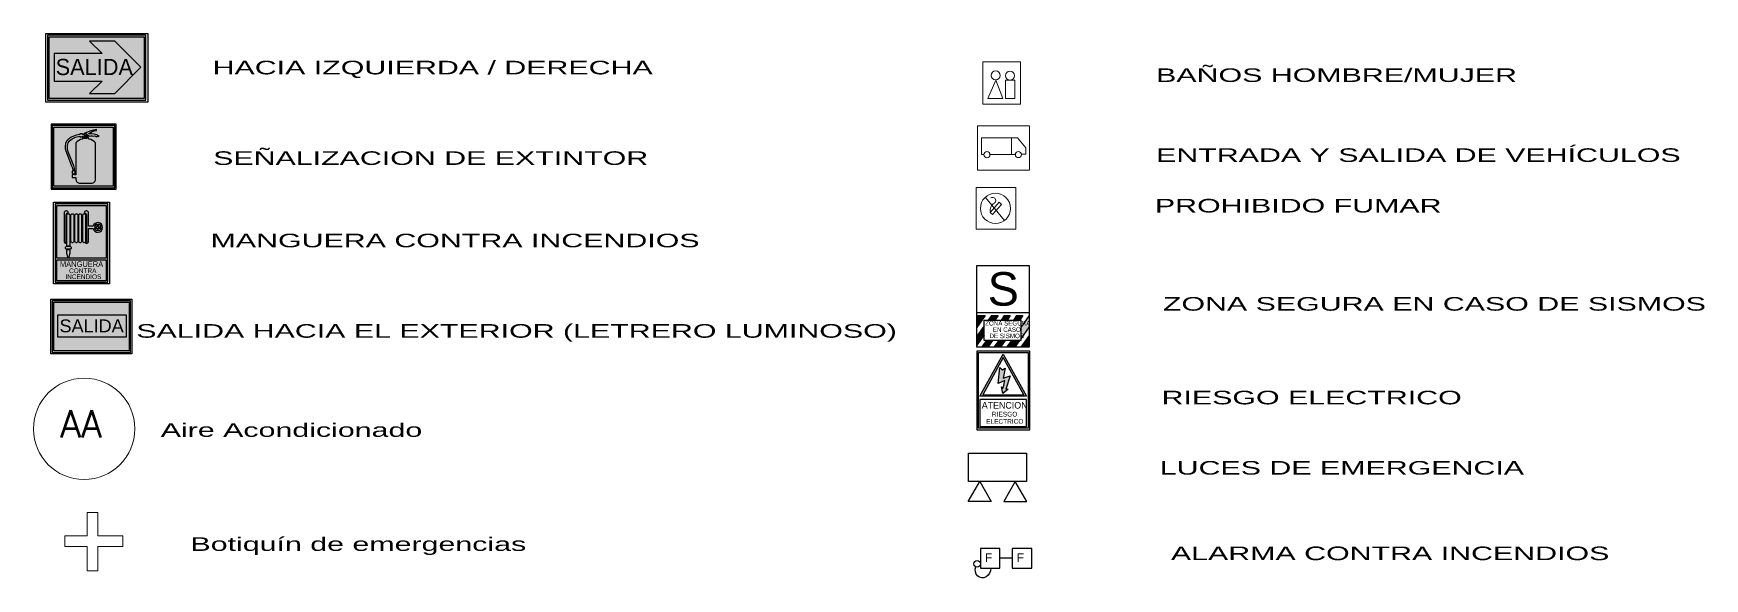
# Model space of a CAD drawing. Extents: x 1009 to 1343, y -172900 to 201.
# Drawn here: x 1150.29 to 1162.6, y 164.78 to 168.79 of the extents above; entities that cross this region are included whole.
import ezdxf
from ezdxf.enums import TextEntityAlignment as Align

# ---------------------------------------------------------------- set-up
doc = ezdxf.new("R2010")
doc.units = 0
doc.header["$LTSCALE"] = 0.5
doc.linetypes.add('TRAZOS2', pattern=[0.375, 0.25, -0.125])
doc.layers.get('0').update_dxf_attribs({"linetype": 'CONTINUOUS'})
for name, color, linetype in [('1-ALARMA', 1, 'CONTINUOUS'), ('BRIGADAS', 8, 'TRAZOS2'), ('CIRCUITO DE SALIDA', 8, 'CONTINUOUS'), ('GCI-LUZ DE EMERG.LUZ ESTROBOSCOPICA', 12, 'CONTINUOUS'), ('LETRERO SEGURIDAD', 86, 'CONTINUOUS'), ('MARCO_FONDO_NEGRO', 7, 'CONTINUOUS'), ('S LETRERO', 255, 'CONTINUOUS'), ('SENÑAL_FONDO_AMIARILLO', 51, 'CONTINUOUS'), ('SEÑAL_FONDO_AUXI_NEGRO', 250, 'CONTINUOUS'), ('SEÑAL_FONDO_FIGURAS', 254, 'CONTINUOUS'), ('SEÑAL_FONDO_NEGRO', 7, 'CONTINUOUS'), ('SEÑAL_FONDO_ROJO', 242, 'CONTINUOUS'), ('SEÑAL_FONDO_VERDE', 86, 'CONTINUOUS'), ('señalizacion', 1, 'CONTINUOUS'), ('TEXTO-03', 2, 'CONTINUOUS')]:
    doc.layers.add(name, color=color, linetype=linetype)
for name, color, linetype, lineweight in [('EQUIPO DE EMERGENCIA', 200, 'CONTINUOUS', 30), ('LINEA 01', 8, 'CONTINUOUS', 13), ('Sist. contra incendio', 1, 'CONTINUOUS', 18), ('Vidrios', 147, 'CONTINUOUS', 13)]:
    doc.layers.add(name, color=color, linetype=linetype, lineweight=lineweight)
doc.styles.add('franklin gothic medium', font='framd.ttf')
doc.styles.add('ROMANS', font='arial.ttf', dxfattribs={"oblique": 1, "height": 0.075})
doc.styles.add('Texto 2 mm', font='simplex.shx', dxfattribs={"height": 0.2})
doc.styles.add('TEXTO TITULOS', font='arial.ttf', dxfattribs={"height": 0.12})

# ---------------------------------------------------------------- blocks, each defined once
blk = doc.blocks.new('A$C6C4A3897')
at = {"layer": 'SEÑAL_FONDO_FIGURAS'}
h = blk.add_hatch(color=256, dxfattribs=at)
h.paths.add_polyline_path([(2.147, -0.043), (0.043, -0.043), (0.043, -2.139), (2.147, -2.139)])
h.paths.add_polyline_path([(2.093, -2.085), (0.097, -2.085), (0.097, -0.097), (2.093, -0.097)], flags=16)
h.paths.add_polyline_path([(1.494, -1.856, -0.414214), (1.364, -1.986), (0.969, -1.986, -0.414214), (0.839, -1.856), (0.839, -1.789), (0.708, -1.789), (0.708, -1.699), (0.74, -1.699), (0.74, -1.664), (0.711, -1.664), (0.711, -1.576), (0.743, -1.576, 0.083884), (0.693, -1.404), (0.5, -0.898, -0.214308), (0.523, -0.578, -0.167733), (0.738, -0.417, -0.097156), (0.97, -0.351), (0.97, -0.321), (1.058, -0.321), (1.058, -0.351), (1.087, -0.351, -0.303754), (1.167, -0.298, -0.115313), (1.528, -0.185), (1.53, -0.211, 0.177163), (1.266, -0.329, -0.189272), (1.622, -0.41), (1.592, -0.419, 0.309273), (1.561, -0.409), (1.517, -0.422, 0.291679), (1.46, -0.396), (1.418, -0.408, 0.202341), (1.342, -0.393), (1.3, -0.404, 0.390383), (1.254, -0.384, -0.914616), (1.082, -0.399), (1.058, -0.399), (1.058, -0.429), (0.97, -0.429), (0.97, -0.404, 0.074097), (0.777, -0.461, 0.17086), (0.577, -0.631, 0.207162), (0.599, -0.983), (0.763, -1.4, -0.083589), (0.794, -1.576), (0.817, -1.576), (0.817, -1.664), (0.792, -1.664), (0.792, -1.699), (0.839, -1.699), (0.839, -0.631, -0.204768), (1.051, -0.505, 0.117351), (1.082, -0.431, 0.582578), (1.251, -0.433, 0.113638), (1.282, -0.505, -0.204768), (1.494, -0.631)], flags=0)
h.paths.add_polyline_path([(1.184, -0.438), (1.167, -0.358), (1.151, -0.438, -6.735071)], flags=0)
at = {"layer": 'SEÑAL_FONDO_ROJO'}
h = blk.add_hatch(color=256, dxfattribs=at)
h.paths.add_polyline_path([(2.093, -0.097), (0.097, -0.097), (0.097, -2.085), (2.093, -2.085)])
h.paths.add_polyline_path([(1.494, -1.856, -0.414214), (1.364, -1.986), (0.969, -1.986, -0.414214), (0.839, -1.856), (0.839, -1.789), (0.708, -1.789), (0.708, -1.699), (0.74, -1.699), (0.74, -1.664), (0.711, -1.664), (0.711, -1.576), (0.743, -1.576, 0.083884), (0.693, -1.404), (0.5, -0.898, -0.214308), (0.523, -0.578, -0.167733), (0.738, -0.417, -0.097156), (0.97, -0.351), (0.97, -0.321), (1.058, -0.321), (1.058, -0.351), (1.087, -0.351, -0.303754), (1.167, -0.298, -0.115313), (1.528, -0.185), (1.53, -0.211, 0.177163), (1.266, -0.329, -0.189272), (1.622, -0.41), (1.592, -0.419, 0.309273), (1.561, -0.409), (1.517, -0.422, 0.291679), (1.46, -0.396), (1.418, -0.408, 0.202341), (1.342, -0.393), (1.3, -0.404, 0.390383), (1.254, -0.384, -0.914616), (1.082, -0.399), (1.058, -0.399), (1.058, -0.429), (0.97, -0.429), (0.97, -0.404, 0.074097), (0.777, -0.461, 0.17086), (0.577, -0.631, 0.207162), (0.599, -0.983), (0.763, -1.4, -0.083589), (0.794, -1.576), (0.817, -1.576), (0.817, -1.664), (0.792, -1.664), (0.792, -1.699), (0.839, -1.699), (0.839, -0.631, -0.204768), (1.051, -0.505, 0.117351), (1.082, -0.431, 0.582578), (1.251, -0.433, 0.113638), (1.282, -0.505, -0.204768), (1.494, -0.631)], flags=16)
h.paths.add_polyline_path([(1.184, -0.438), (1.167, -0.358), (1.151, -0.438, -6.735071)], flags=0)
at = {"layer": 'MARCO_FONDO_NEGRO'}
for p, q in [((2.191, 0), (0, 0)), ((0, 0), (0, -2.182)), ((2.191, -2.182), (2.191, 0)), ((0, -2.182), (2.191, -2.182))]:
    blk.add_line(p, q, dxfattribs=at)
at = {"layer": 'SEÑAL_FONDO_FIGURAS'}
for points in [[(0.043, -2.139), (2.147, -2.139), (2.147, -0.043), (0.043, -0.043)], [(0.097, -2.085), (0.097, -0.097), (2.093, -0.097), (2.093, -2.085)]]:
    blk.add_lwpolyline(points, close=True, dxfattribs=at)
for points in [[(1.082, -0.431, -0.117351), (1.051, -0.505, 0.204768), (0.839, -0.631), (0.839, -1.699), (0.792, -1.699), (0.792, -1.664), (0.817, -1.664), (0.817, -1.576), (0.794, -1.576, 0.083589), (0.763, -1.4), (0.599, -0.983, -0.207162), (0.577, -0.631, -0.17086), (0.777, -0.461, -0.074097), (0.97, -0.404), (0.97, -0.429), (1.058, -0.429), (1.058, -0.399), (1.082, -0.399, 0.914616), (1.254, -0.384, -0.390383), (1.3, -0.404), (1.342, -0.393, -0.202341), (1.418, -0.408), (1.46, -0.396, -0.291679), (1.517, -0.422), (1.561, -0.409, -0.309273), (1.592, -0.419), (1.622, -0.41, 0.189272), (1.266, -0.329, -0.177163), (1.53, -0.211), (1.528, -0.185, 0.115313), (1.167, -0.298, 0.303754), (1.087, -0.351), (1.058, -0.351), (1.058, -0.321), (0.97, -0.321), (0.97, -0.351, 0.097156), (0.738, -0.417, 0.167733), (0.523, -0.578, 0.214308), (0.5, -0.898), (0.693, -1.404, -0.083884), (0.743, -1.576), (0.711, -1.576), (0.711, -1.664), (0.74, -1.664), (0.74, -1.699), (0.708, -1.699), (0.708, -1.789), (0.839, -1.789), (0.839, -1.856, 0.414214), (0.969, -1.986), (1.364, -1.986, 0.414214), (1.494, -1.856), (1.494, -0.631, 0.204768), (1.282, -0.505, -0.113638), (1.251, -0.433, -0.582578)], [(1.167, -0.358), (1.184, -0.438, 6.735071), (1.151, -0.438)]]:
    blk.add_lwpolyline(points, format="xyb", close=True, dxfattribs=at)
blk = doc.blocks.new('SAL4')
at = {"layer": 'SEÑAL_FONDO_FIGURAS'}
h = blk.add_hatch(color=256, dxfattribs=at)
h.paths.add_polyline_path([(845.813, 731.021), (845.813, 731.497), (846.534, 731.497), (846.534, 731.021)])
h.paths.add_polyline_path([(846.521, 731.034), (846.521, 731.484), (845.826, 731.484), (845.826, 731.034)], flags=16)
h.paths.add_polyline_path([(846.4, 731.149), (845.903, 731.149), (845.903, 731.382), (846.4, 731.382)], flags=8)
blk.add_hatch(color=256, dxfattribs=at).paths.add_polyline_path([(846.495, 731.364), (845.862, 731.364), (845.862, 731.163), (846.495, 731.163)])
at = {"layer": 'SEÑAL_FONDO_VERDE'}
h = blk.add_hatch(color=256, dxfattribs=at)
h.paths.add_polyline_path([(846.521, 731.484), (845.826, 731.484), (845.826, 731.034), (846.521, 731.034)])
h.paths.add_polyline_path([(846.495, 731.364), (846.495, 731.163), (845.862, 731.163), (845.862, 731.364)], flags=16)
at = {"layer": 'MARCO_FONDO_NEGRO'}
blk.add_lwpolyline([(846.547, 731.008), (845.8, 731.008), (845.8, 731.51), (846.547, 731.51)], close=True, dxfattribs=at)
at = {"layer": 'SEÑAL_FONDO_FIGURAS'}
blk.add_lwpolyline([(846.534, 731.021), (846.534, 731.497), (845.813, 731.497), (845.813, 731.021)], close=True, dxfattribs=at)
at = {"layer": 'SEÑAL_FONDO_NEGRO'}
blk.add_lwpolyline([(846.521, 731.034), (845.826, 731.034), (845.826, 731.484), (846.521, 731.484)], close=True, dxfattribs=at)
at = {"layer": 'SEÑAL_FONDO_VERDE'}
blk.add_lwpolyline([(845.862, 731.163), (846.495, 731.163), (846.495, 731.364), (845.862, 731.364)], close=True, dxfattribs=at)
at = {"layer": 'SEÑAL_FONDO_VERDE', "style": 'franklin gothic medium', "width": 1.05}
blk.add_text('SALIDA', height=0.1185, dxfattribs=at).set_placement((845.879, 731.206))
blk = doc.blocks.new('manguera contra incendios')
at = {"layer": 'SEÑAL_FONDO_FIGURAS'}
h = blk.add_hatch(color=7, dxfattribs=at)
h.paths.add_polyline_path([(760.957, 450.268), (759.542, 450.268), (759.542, 448.171), (760.957, 448.171)])
h.paths.add_polyline_path([(760.914, 448.814), (759.586, 448.814), (759.586, 450.225), (760.914, 450.225)], flags=16)
h.paths.add_polyline_path([(760.914, 448.771), (760.914, 448.215), (759.586, 448.215), (759.586, 448.771)], flags=16)
h = blk.add_hatch(color=7, dxfattribs=at)
h.paths.add_polyline_path([(760.563, 449.671), (760.435, 449.671), (760.435, 450.044, 0.776631), (760.322, 450.035, -0.320208), (760.385, 449.986), (760.385, 449.267, -0.215578), (760.357, 449.219, 0.507053), (760.435, 449.252), (760.435, 449.614), (760.562, 449.614, 8.922745)])
h.paths.add_polyline_path([(760.597, 449.623), (760.675, 449.623), (760.675, 449.548, -0.322484)], flags=16)
h.paths.add_polyline_path([(760.597, 449.656, -0.322484), (760.675, 449.731), (760.675, 449.656)], flags=16)
h.paths.add_polyline_path([(760.702, 449.623), (760.779, 449.623, -0.322484), (760.702, 449.548)], flags=16)
h.paths.add_polyline_path([(760.702, 449.656), (760.702, 449.731, -0.322484), (760.779, 449.656)], flags=16)
h.paths.add_polyline_path([(760.36, 449.973, 0.414214), (760.326, 450.008), (760.319, 450.008, 0.414214), (760.284, 449.973), (760.284, 449.265, 0.414214), (760.319, 449.23), (760.326, 449.23, 0.414214), (760.36, 449.265)])
h.paths.add_polyline_path([(760.255, 449.973, 0.414214), (760.22, 450.008), (760.214, 450.008, 0.414214), (760.179, 449.973), (760.179, 449.265, 0.414214), (760.214, 449.23), (760.22, 449.23, 0.414214), (760.255, 449.265)])
h.paths.add_polyline_path([(760.152, 449.973, 0.414214), (760.117, 450.008), (760.111, 450.008, 0.414214), (760.076, 449.973), (760.076, 449.265, 0.414214), (760.111, 449.23), (760.117, 449.23, 0.414214), (760.152, 449.265)])
h.paths.add_polyline_path([(760.045, 449.973, 0.414214), (760.01, 450.008), (760.003, 450.008, 0.414214), (759.969, 449.973), (759.969, 449.265, 0.414214), (760.003, 449.23), (760.01, 449.23, 0.414214), (760.045, 449.265)])
h.paths.add_polyline_path([(759.938, 449.973, 0.414214), (759.903, 450.008), (759.896, 450.008, 0.414214), (759.862, 449.973), (759.862, 449.142), (759.938, 449.142)])
h.paths.add_polyline_path([(759.837, 449.986, -0.320208), (759.9, 450.035, 0.776631), (759.786, 450.044), (759.786, 449.252, 0.342223), (759.837, 449.212)])
h.paths.add_polyline_path([(759.975, 449.093), (759.975, 449.1, 0.414214), (759.94, 449.134), (759.857, 449.134, 0.414214), (759.822, 449.1), (759.822, 449.093, 0.414214), (759.857, 449.058), (759.94, 449.058, 0.414214)])
h.paths.add_polyline_path([(759.938, 449.052), (759.862, 449.052), (759.862, 448.962), (759.886, 448.844), (759.913, 448.844), (759.938, 448.962)])
at = {"layer": 'SEÑAL_FONDO_ROJO'}
h = blk.add_hatch(color=254, dxfattribs=at)
h.paths.add_polyline_path([(760.914, 450.225), (759.586, 450.225), (759.586, 448.814), (760.914, 448.814)])
h.paths.add_polyline_path([(760.435, 450.044), (760.435, 449.671), (760.563, 449.671, -8.922745), (760.562, 449.614), (760.435, 449.614), (760.435, 449.252, -0.507053), (760.357, 449.219, 0.215578), (760.385, 449.267), (760.385, 449.986, 0.320208), (760.322, 450.035, -0.776631)], flags=16)
h.paths.add_polyline_path([(760.36, 449.973), (760.36, 449.265, -0.414214), (760.326, 449.23), (760.319, 449.23, -0.414214), (760.284, 449.265), (760.284, 449.973, -0.414214), (760.319, 450.008), (760.326, 450.008, -0.414214)], flags=16)
h.paths.add_polyline_path([(760.675, 449.731), (760.675, 449.656), (760.597, 449.656, -0.322484)], flags=0)
h.paths.add_polyline_path([(760.702, 449.731, -0.322484), (760.779, 449.656), (760.702, 449.656)], flags=0)
h.paths.add_polyline_path([(760.255, 449.973), (760.255, 449.265, -0.414214), (760.22, 449.23), (760.214, 449.23, -0.414214), (760.179, 449.265), (760.179, 449.973, -0.414214), (760.214, 450.008), (760.22, 450.008, -0.414214)], flags=16)
h.paths.add_polyline_path([(760.675, 449.623), (760.675, 449.548, -0.322484), (760.597, 449.623)], flags=0)
h.paths.add_polyline_path([(760.702, 449.623), (760.779, 449.623, -0.322484), (760.702, 449.548)], flags=0)
h.paths.add_polyline_path([(760.152, 449.973), (760.152, 449.265, -0.414214), (760.117, 449.23), (760.111, 449.23, -0.414214), (760.076, 449.265), (760.076, 449.973, -0.414214), (760.111, 450.008), (760.117, 450.008, -0.414214)], flags=16)
h.paths.add_polyline_path([(760.045, 449.973), (760.045, 449.265, -0.414214), (760.01, 449.23), (760.003, 449.23, -0.414214), (759.969, 449.265), (759.969, 449.973, -0.414214), (760.003, 450.008), (760.01, 450.008, -0.414214)], flags=16)
h.paths.add_polyline_path([(759.938, 449.973), (759.938, 449.142), (759.862, 449.142), (759.862, 449.973, -0.414214), (759.896, 450.008), (759.903, 450.008, -0.414214)], flags=16)
h.paths.add_polyline_path([(759.9, 450.035, 0.320208), (759.837, 449.986), (759.837, 449.212, -0.342223), (759.786, 449.252), (759.786, 450.044, -0.776631)], flags=16)
h.paths.add_polyline_path([(759.975, 449.1), (759.975, 449.093, -0.414214), (759.94, 449.058), (759.857, 449.058, -0.414214), (759.822, 449.093), (759.822, 449.1, -0.414214), (759.857, 449.134), (759.94, 449.134, -0.414214)], flags=16)
h.paths.add_polyline_path([(759.938, 449.052), (759.938, 448.962), (759.913, 448.844), (759.886, 448.844), (759.862, 448.962), (759.862, 449.052)], flags=16)
blk.add_hatch(color=254, dxfattribs=at).paths.add_polyline_path([(760.914, 448.771), (759.586, 448.771), (759.586, 448.215), (760.914, 448.215)])
at = {"layer": 'MARCO_FONDO_NEGRO', "color": 7}
blk.add_lwpolyline([(759.499, 448.128), (759.499, 450.312), (761.001, 450.312), (761.001, 448.128)], close=True, dxfattribs=at)
at = {"layer": 'SEÑAL_FONDO_FIGURAS', "color": 7}
blk.add_line((759.896, 450.008), (759.903, 450.008), dxfattribs=at)
for points in [[(759.542, 448.171), (760.957, 448.171), (760.957, 450.268), (759.542, 450.268)], [(759.586, 448.814), (759.586, 450.225), (760.914, 450.225), (760.914, 448.814)], [(759.586, 448.814), (759.586, 450.225), (760.914, 450.225), (760.914, 448.814)], [(759.586, 448.771), (760.914, 448.771), (760.914, 448.215), (759.586, 448.215)], [(759.586, 448.771), (760.914, 448.771), (760.914, 448.215), (759.586, 448.215)], [(759.938, 449.052), (759.938, 448.962), (759.913, 448.844), (759.886, 448.844), (759.862, 448.962), (759.862, 449.052)]]:
    blk.add_lwpolyline(points, close=True, dxfattribs=at)
for points in [[(759.837, 449.986, -0.320208), (759.9, 450.035, 0.776631), (759.786, 450.044), (759.786, 449.252, 0.342223), (759.837, 449.212)], [(760.003, 450.008), (760.01, 450.008, -0.414214), (760.045, 449.973), (760.045, 449.265, -0.414214), (760.01, 449.23), (760.003, 449.23, -0.414214), (759.969, 449.265), (759.969, 449.973, -0.414214)], [(760.111, 450.008), (760.117, 450.008, -0.414214), (760.152, 449.973), (760.152, 449.265, -0.414214), (760.117, 449.23), (760.111, 449.23, -0.414214), (760.076, 449.265), (760.076, 449.973, -0.414214)], [(760.214, 450.008), (760.22, 450.008, -0.414214), (760.255, 449.973), (760.255, 449.265, -0.414214), (760.22, 449.23), (760.214, 449.23, -0.414214), (760.179, 449.265), (760.179, 449.973, -0.414214)], [(760.319, 450.008), (760.326, 450.008, -0.414214), (760.36, 449.973), (760.36, 449.265, -0.414214), (760.326, 449.23), (760.319, 449.23, -0.414214), (760.284, 449.265), (760.284, 449.973, -0.414214)], [(760.675, 449.731, 0.322484), (760.597, 449.656), (760.675, 449.656)], [(760.597, 449.623), (760.675, 449.623), (760.675, 449.548, -0.322484)], [(760.702, 449.656), (760.779, 449.656, 0.322484), (760.702, 449.731)], [(760.702, 449.623), (760.779, 449.623, -0.322484), (760.702, 449.548)], [(759.975, 449.1), (759.975, 449.093, -0.414214), (759.94, 449.058), (759.857, 449.058, -0.414214), (759.822, 449.093), (759.822, 449.1, -0.414214), (759.857, 449.134), (759.94, 449.134, -0.414214)]]:
    blk.add_lwpolyline(points, format="xyb", close=True, dxfattribs=at)
for points in [[(759.903, 450.008, -0.414214), (759.938, 449.973), (759.938, 449.142), (759.862, 449.142), (759.862, 449.973)], [(760.562, 449.614, 8.922745), (760.563, 449.671), (760.435, 449.671), (760.435, 450.044, 0.776631), (760.322, 450.035, -0.320208), (760.385, 449.986), (760.385, 449.267, -0.215578), (760.357, 449.219, 0.507053), (760.435, 449.252), (760.435, 449.614), (760.563, 449.614)]]:
    blk.add_lwpolyline(points, format="xyb", dxfattribs=at)
blk.add_arc((759.896, 449.973), 0.0346, 90, 180, dxfattribs=at)
at = {"layer": 'SEÑAL_FONDO_FIGURAS', "color": 7, "style": 'franklin gothic medium'}
for s, height, p in [('MANGUERA', 0.1501, (759.673, 448.582)), ('INCENDIOS', 0.1258, (759.819, 448.258)), ('CONTRA', 0.1258, (759.918, 448.417))]:
    blk.add_text(s, height=height, dxfattribs=at).set_placement(p)
blk = doc.blocks.new('SEG')
at = {"layer": 'LETRERO SEGURIDAD'}
h = blk.add_hatch(color=2, dxfattribs=at)
h.dxf.hatch_style = 2
h.paths.add_polyline_path([(0.276, 1.037), (0, 1.037), (0, 0.651)])
h = blk.add_hatch(color=2, dxfattribs=at)
h.dxf.hatch_style = 2
h.paths.add_polyline_path([(0, 0.367), (0, 0.066), (0.242, 0.405), (0.242, 0.706)])
h = blk.add_hatch(color=2, dxfattribs=at)
h.dxf.hatch_style = 2
h.paths.add_polyline_path([(0.592, 0.894), (0.695, 1.037), (0.479, 1.037), (0.377, 0.894)])
h = blk.add_hatch(color=2, dxfattribs=at)
h.dxf.hatch_style = 2
h.paths.add_polyline_path([(0.996, 0.894), (1.098, 1.037), (0.898, 1.037), (0.795, 0.894)])
h = blk.add_hatch(color=2, dxfattribs=at)
h.dxf.hatch_style = 2
h.paths.add_polyline_path([(1.411, 0.894), (1.514, 1.037), (1.302, 1.037), (1.199, 0.894)])
h = blk.add_hatch(color=2, dxfattribs=at)
h.dxf.hatch_style = 2
h.paths.add_polyline_path([(1.441, 0.274), (1.723, 0.669), (1.723, 1.037), (1.717, 1.037), (1.441, 0.651)])
h = blk.add_hatch(color=2, dxfattribs=at)
h.dxf.hatch_style = 2
h.paths.add_polyline_path([(0.518, 0.226), (0.318, 0.226), (0.156, 0), (0.357, 0)])
h = blk.add_hatch(color=2, dxfattribs=at)
h.dxf.hatch_style = 2
h.paths.add_polyline_path([(0.56, 0), (0.772, 0), (0.934, 0.226), (0.721, 0.226)])
h = blk.add_hatch(color=2, dxfattribs=at)
h.dxf.hatch_style = 2
h.paths.add_polyline_path([(0.976, 0), (1.245, 0), (1.406, 0.226), (1.137, 0.226)])
h = blk.add_hatch(color=2, dxfattribs=at)
h.dxf.hatch_style = 2
h.paths.add_polyline_path([(1.448, 0), (1.723, 0), (1.723, 0.385)])
at = {"layer": 'LETRERO SEGURIDAD', "color": 2}
for p, q in [((0, 1.143), (1.723, 1.143)), ((0, 1.037), (0.276, 1.037)), ((0.276, 1.037), (0, 0.651)), ((0.242, 0.706), (0, 0.367)), ((0.479, 1.037), (0.377, 0.894)), ((0.479, 1.037), (0.695, 1.037)), ((0.695, 1.037), (0.592, 0.894)), ((0.898, 1.037), (0.795, 0.894)), ((0.898, 1.037), (1.098, 1.037)), ((1.098, 1.037), (0.996, 0.894)), ((1.302, 1.037), (1.199, 0.894)), ((1.302, 1.037), (1.514, 1.037)), ((1.514, 1.037), (1.411, 0.894)), ((1.717, 1.037), (1.441, 0.651)), ((1.723, 0.669), (1.441, 0.274)), ((1.717, 1.037), (1.723, 1.037)), ((0.242, 0.405), (0, 0.066)), ((0.318, 0.226), (0.156, 0)), ((0.518, 0.226), (0.357, 0)), ((0.721, 0.226), (0.56, 0)), ((0.934, 0.226), (0.772, 0)), ((1.137, 0.226), (0.976, 0)), ((1.406, 0.226), (1.245, 0)), ((1.723, 0.385), (1.448, 0))]:
    blk.add_line(p, q, dxfattribs=at)
for points in [[(0, 2.679), (1.723, 2.679), (1.723, 0), (0, 0)], [(0.242, 0.894), (1.441, 0.894), (1.441, 0.226), (0.242, 0.226)]]:
    blk.add_lwpolyline(points, close=True, dxfattribs=at)
at = {"layer": 'LINEA 01', "color": 2, "char_height": 0.14898, "width": 3.73895, "attachment_point": 1}
for s, insert in [('{\\fSwis721 Cn BT|b0|i0|c0|p34;ZONA SEGURA}', (0.273, 0.863)), ('{\\fSwis721 Cn BT|b0|i0|c0|p34;EN CASO}', (0.526, 0.654)), ('{\\fSwis721 Cn BT|b0|i0|c0|p34;DE SISMOS}', (0.415, 0.447))]:
    blk.add_mtext(s, dxfattribs=dict(at, insert=insert))
at = {"layer": 'S LETRERO', "color": 2, "style": 'TEXTO TITULOS'}
blk.add_text('S', height=1.101, dxfattribs=at).set_placement((0.356, 1.365))
blk = doc.blocks.new('ELECT')
at = {"layer": 'SEÑAL_FONDO_AUXI_NEGRO'}
h = blk.add_hatch(color=2, dxfattribs=at)
h.paths.add_polyline_path([(0.906, -0.111), (0.111, -1.541), (0.906, -1.541), (1.701, -1.541)])
h.paths.add_polyline_path([(1.605, -1.486), (0.906, -1.486), (0.206, -1.486), (0.906, -0.222)], flags=16)
h.paths.add_polyline_path([(0.99, -1.297), (1.068, -1.297), (0.895, -1.44), (0.844, -1.224), (0.907, -1.262), (0.955, -1.008), (0.728, -1.101), (0.788, -0.564), (0.874, -0.639), (0.967, -0.579), (0.904, -0.925), (1.139, -0.839)], flags=0)
at = {"layer": 'MARCO_FONDO_NEGRO', "color": 2}
for points in [[(0, -2.685), (1.811, -2.685), (1.811, 0), (0, 0)], [(0.055, -2.63), (0.055, -0.055), (1.756, -0.055), (1.756, -2.63)]]:
    blk.add_lwpolyline(points, close=True, dxfattribs=at)
at = {"layer": 'SENÑAL_FONDO_AMIARILLO', "color": 2}
for points in [[(0.906, -1.486), (1.605, -1.486), (0.906, -0.222), (0.206, -1.486)], [(0.111, -1.655), (0.111, -2.574), (1.701, -2.574), (1.701, -1.655)]]:
    blk.add_lwpolyline(points, close=True, dxfattribs=at)
blk.add_lwpolyline([(0.907, -1.262), (0.955, -1.008), (0.728, -1.101), (0.788, -0.564), (0.874, -0.639), (0.967, -0.579), (0.904, -0.925), (1.139, -0.839), (0.99, -1.297), (1.068, -1.297), (0.895, -1.44), (0.844, -1.224), (0.907, -1.262)], dxfattribs=at)
at = {"layer": 'SEÑAL_FONDO_AUXI_NEGRO', "color": 2}
for points in [[(0.906, -1.541), (0.111, -1.541), (0.906, -0.111), (1.701, -1.541)], [(0.906, -1.486), (1.605, -1.486), (0.906, -0.222), (0.206, -1.486)]]:
    blk.add_lwpolyline(points, close=True, dxfattribs=at)
blk.add_lwpolyline([(0.907, -1.262), (0.955, -1.008), (0.728, -1.101), (0.788, -0.564), (0.874, -0.639), (0.967, -0.579), (0.904, -0.925), (1.139, -0.839), (0.99, -1.297), (1.068, -1.297), (0.895, -1.44), (0.844, -1.224), (0.907, -1.262)], dxfattribs=at)
at = {"layer": 'SEÑAL_FONDO_AUXI_NEGRO', "color": 2, "style": 'franklin gothic medium'}
for s, height, p in [('ATENCION', 0.2261, (0.171, -1.96)), ('RIESGO', 0.1611, (0.519, -2.23)), ('ELECTRICO', 0.1611, (0.321, -2.475))]:
    blk.add_text(s, height=height, dxfattribs=at).set_placement(p)
blk = doc.blocks.new('A$C04752EFD')
at = {"layer": 'GCI-LUZ DE EMERG.LUZ ESTROBOSCOPICA', "color": 1}
blk.add_lwpolyline([(-0.177, -0.173), (-0.177, 0), (0.177, 0), (0.177, -0.173)], close=True, dxfattribs=at)
at = {"layer": 'GCI-LUZ DE EMERG.LUZ ESTROBOSCOPICA'}
for points in [[(0.177, -0.173), (-0.177, -0.173), (-0.177, 0), (0.177, 0)], [(-0.109, -0.173), (-0.038, -0.297), (-0.18, -0.297)], [(0.109, -0.173), (0.038, -0.297), (0.18, -0.297)]]:
    blk.add_lwpolyline(points, close=True, dxfattribs=at)
blk = doc.blocks.new('A$C4F586106')
at = {"layer": 'SEÑAL_FONDO_FIGURAS'}
h = blk.add_hatch(color=256, dxfattribs=at)
h.paths.add_polyline_path([(1.092, 0.238), (0.029, 0.238), (0.029, 1.85), (1.092, 1.85)])
h.paths.add_polyline_path([(1.063, 1.821), (0.058, 1.821), (0.058, 0.267), (1.063, 0.267)], flags=16)
h.paths.add_polyline_path([(0.807, 1.55), (0.807, 0.438), (0.287, 0.438), (0.287, 1.55)], flags=8)
blk.add_hatch(color=256, dxfattribs=at).paths.add_polyline_path([(0.553, 1.768), (0.126, 1.339), (0.126, 0.925), (0.327, 1.132), (0.327, 0.349), (0.553, 0.349), (0.778, 0.349), (0.778, 1.132), (0.979, 0.925), (0.979, 1.339)])
at = {"layer": 'SEÑAL_FONDO_VERDE'}
h = blk.add_hatch(color=256, dxfattribs=at)
h.paths.add_polyline_path([(0.058, 0.267), (0.058, 1.821), (1.063, 1.821), (1.063, 0.267)])
h.paths.add_polyline_path([(0.327, 0.349), (0.553, 0.349), (0.778, 0.349), (0.778, 1.132), (0.979, 0.925), (0.979, 1.339), (0.553, 1.768), (0.126, 1.339), (0.126, 0.925), (0.327, 1.132)], flags=16)
at = {"layer": 'MARCO_FONDO_NEGRO'}
blk.add_lwpolyline([(1.121, 1.879), (1.121, 0.209), (0, 0.209), (0, 1.879)], close=True, dxfattribs=at)
at = {"layer": 'SEÑAL_FONDO_FIGURAS'}
blk.add_lwpolyline([(1.092, 1.85), (0.029, 1.85), (0.029, 0.238), (1.092, 0.238)], close=True, dxfattribs=at)
at = {"layer": 'SEÑAL_FONDO_NEGRO'}
blk.add_lwpolyline([(1.063, 1.821), (1.063, 0.267), (0.058, 0.267), (0.058, 1.821)], close=True, dxfattribs=at)
at = {"layer": 'SEÑAL_FONDO_VERDE'}
for points in [[(1.063, 1.821), (1.063, 0.267), (0.058, 0.267), (0.058, 1.821)], [(0.553, 0.349), (0.778, 0.349), (0.778, 1.132), (0.979, 0.925), (0.979, 1.339), (0.553, 1.768), (0.126, 1.339), (0.126, 0.925), (0.327, 1.132), (0.327, 0.349)], [(0.553, 0.349), (0.778, 0.349), (0.778, 1.132), (0.979, 0.925), (0.979, 1.339), (0.553, 1.768), (0.126, 1.339), (0.126, 0.925), (0.327, 1.132), (0.327, 0.349)]]:
    blk.add_lwpolyline(points, close=True, dxfattribs=at)
at = {"layer": 'SEÑAL_FONDO_VERDE', "style": 'franklin gothic medium'}
blk.add_text('SALIDA', height=0.2658, rotation=90, dxfattribs=at).set_placement((0.681, 0.372))

msp = doc.modelspace()

# ---------------------------------------------------------------- linework, layer by layer
at = {"layer": '1-ALARMA', "ltscale": 0.2, "flags": 128}
for points in [[(1157.407, 164.861), (1157.407, 165.005), (1157.263, 165.005), (1157.263, 164.861)], [(1157.641, 164.861), (1157.641, 165.005), (1157.497, 165.005), (1157.497, 164.861)]]:
    msp.add_lwpolyline(points, close=True, dxfattribs=at)
at = {"layer": '1-ALARMA', "ltscale": 0.2}
msp.add_lwpolyline([(1157.497, 164.933), (1157.407, 164.933)], dxfattribs=at)
msp.add_circle((1157.239, 164.892), 0.024, dxfattribs=at)
at = {"layer": '1-ALARMA', "ltscale": 0.2, "extrusion": (0, 0, -1)}
msp.add_ellipse((1157.282, 164.852), major_axis=(-0.0187, -0.0615), ratio=0.874536, start_param=4.328992, end_param=7.889592, dxfattribs=at)
at = {"layer": 'Sist. contra incendio', "color": 2}
for p, q in [((1157.318, 168.315), (1157.377, 168.45)), ((1157.377, 168.45), (1157.428, 168.315)), ((1157.428, 168.315), (1157.318, 168.315)), ((1157.492, 168.026), (1157.537, 168.026)), ((1157.537, 168.026), (1157.598, 167.951)), ((1157.289, 167.902), (1157.27, 167.902)), ((1157.492, 167.902), (1157.334, 167.902)), ((1157.521, 167.902), (1157.492, 167.902)), ((1157.598, 167.904), (1157.566, 167.904)), ((1157.598, 167.951), (1157.598, 167.904))]:
    msp.add_line(p, q, dxfattribs=at)
at = {"layer": 'Sist. contra incendio'}
for p, q in [((1157.301, 167.587), (1157.44, 167.417)), ((1150.685, 165.098), (1150.685, 165.27)), ((1150.685, 165.27), (1150.764, 165.27)), ((1150.764, 165.27), (1150.764, 165.098)), ((1150.52, 165.098), (1150.685, 165.098)), ((1150.52, 165.019), (1150.52, 165.098)), ((1150.764, 165.098), (1150.948, 165.098)), ((1150.948, 165.098), (1150.948, 165.019)), ((1150.685, 165.019), (1150.52, 165.019)), ((1150.685, 164.841), (1150.685, 165.019)), ((1150.948, 165.019), (1150.764, 165.019)), ((1150.764, 165.019), (1150.764, 164.841)), ((1150.764, 164.841), (1150.685, 164.841))]:
    msp.add_line(p, q, dxfattribs=at)
at = {"layer": 'Sist. contra incendio', "color": 2}
for points in [[(1157.28, 168.583), (1157.558, 168.583), (1157.558, 168.274), (1157.28, 168.274)], [(1157.448, 168.449), (1157.517, 168.449), (1157.517, 168.315), (1157.448, 168.315)], [(1157.242, 167.787), (1157.625, 167.787), (1157.625, 168.113), (1157.242, 168.113)]]:
    msp.add_lwpolyline(points, close=True, dxfattribs=at)
msp.add_lwpolyline([(1157.27, 167.902), (1157.27, 168.026), (1157.492, 168.026), (1157.492, 167.902)], dxfattribs=at)
at = {"layer": 'Sist. contra incendio', "color": 0}
for points in [[(1157.232, 167.66), (1157.525, 167.66), (1157.525, 167.354), (1157.232, 167.354)], [(1157.353, 167.462), (1157.336, 167.477), (1157.402, 167.552), (1157.419, 167.536)]]:
    msp.add_lwpolyline(points, close=True, dxfattribs=at)
at = {"layer": 'Sist. contra incendio', "color": 2}
for centre, radius in [((1157.376, 168.484), 0.0329), ((1157.481, 168.482), 0.0329), ((1157.311, 167.901), 0.0225), ((1157.543, 167.902), 0.0225)]:
    msp.add_circle(centre, radius, dxfattribs=at)
at = {"layer": 'Sist. contra incendio'}
msp.add_circle((1157.374, 167.506), 0.111, dxfattribs=at)
at = {"layer": 'Sist. contra incendio', "color": 0}
for centre, radius, start, end in [((1157.394, 167.492), 0.0596, 117.3995, 194.4218), ((1157.353, 167.564), 0.0234, 303.3783, 123.3783)]:
    msp.add_arc(centre, radius, start, end, dxfattribs=at)
at = {"layer": 'Vidrios', "color": 7}
msp.add_circle((1150.663, 165.885), 0.373, dxfattribs=at)

# ---------------------------------------------------------------- block references
at = {"ltscale": 0.25, "xscale": 0.2188867180677789, "yscale": 0.2188867180677789, "zscale": 0.2188867180677789}
msp.add_blockref('A$C6C4A3897', (1150.419, 168.126), dxfattribs=at)
at = {"layer": 'BRIGADAS', "xscale": 0.4499999999998181, "yscale": 0.4499999999998181, "zscale": 0.4499999999998181, "rotation": 270}
msp.add_blockref('A$C4F586106', (1150.286, 168.793), dxfattribs=at)
at = {"layer": 'CIRCUITO DE SALIDA', "color": 90}
for name, p, xscale, yscale, zscale in [('manguera contra incendios', (941.689, 43.783), 0.2748493756432708, 0.2748493756432708, 0.2748493756432708), ('SAL4', (474.455, -417.785), 0.799199999999928, 0.799199999999928, 0.799199999999928), ('ELECT', (1157.236, 166.457), 0.2160000000001219, 0.2160000000001219, 0.2160000000001219)]:
    msp.add_blockref(name, p, dxfattribs=dict(at, xscale=xscale, yscale=yscale, zscale=zscale))
at = {"layer": 'EQUIPO DE EMERGENCIA', "xscale": 1.200000000000045, "yscale": 1.200000000000045, "zscale": 1.200000000000045}
msp.add_blockref('A$C04752EFD', (1157.389, 165.706), dxfattribs=at)
at = {"layer": 'señalizacion', "color": 2, "xscale": 0.2240232806032054, "yscale": 0.2240232806032054, "zscale": 0.2240232806032054}
msp.add_blockref('SEG', (1157.237, 166.485), dxfattribs=at)

# ---------------------------------------------------------------- texts
at = {"layer": '1-ALARMA', "ltscale": 0.2, "style": 'ROMANS'}
for p in [(1157.296, 164.906), (1157.53, 164.906)]:
    msp.add_text('F', height=0.064, dxfattribs=at).set_placement(p)
at = {"layer": 'TEXTO-03', "style": 'ROMANS', "width": 1.6}
for s, p in [('HACIA IZQUIERDA / DERECHA', (1151.609, 168.492)), ('BAÑOS HOMBRE/MUJER', (1158.557, 168.436)), ('SEÑALIZACION DE EXTINTOR', (1151.613, 167.826)), ('ENTRADA Y SALIDA DE VEHÍCULOS', (1158.557, 167.848)), ('PROHIBIDO FUMAR', (1158.548, 167.476)), ('MANGUERA CONTRA INCENDIOS', (1151.594, 167.22)), ('ZONA SEGURA EN CASO DE SISMOS', (1158.607, 166.754)), (' SALIDA HACIA EL EXTERIOR (LETRERO LUMINOSO)', (1150.985, 166.555)), ('RIESGO ELECTRICO', (1158.597, 166.065)), ('Aire Acondicionado', (1151.227, 165.826)), ('LUCES DE EMERGENCIA', (1158.584, 165.548)), ('Botiquín de emergencias', (1151.446, 164.987))]:
    msp.add_text(s, height=0.1, dxfattribs=at).set_placement(p)
msp.add_text('ALARMA CONTRA INCENDIOS', height=0.1, dxfattribs=at).set_placement((1158.666, 164.969), align=Align.MIDDLE_LEFT)
at = {"layer": 'Vidrios', "insert": (1150.077, 166.021), "char_height": 0.2, "attachment_point": 1, "style": 'Texto 2 mm'}
msp.add_mtext_dynamic_manual_height_columns('\\pi0.40757;{\\C7;AA}', width=1.17704, gutter_width=2.5, heights=[0], dxfattribs=at)

doc.saveas('drawing.dxf')
